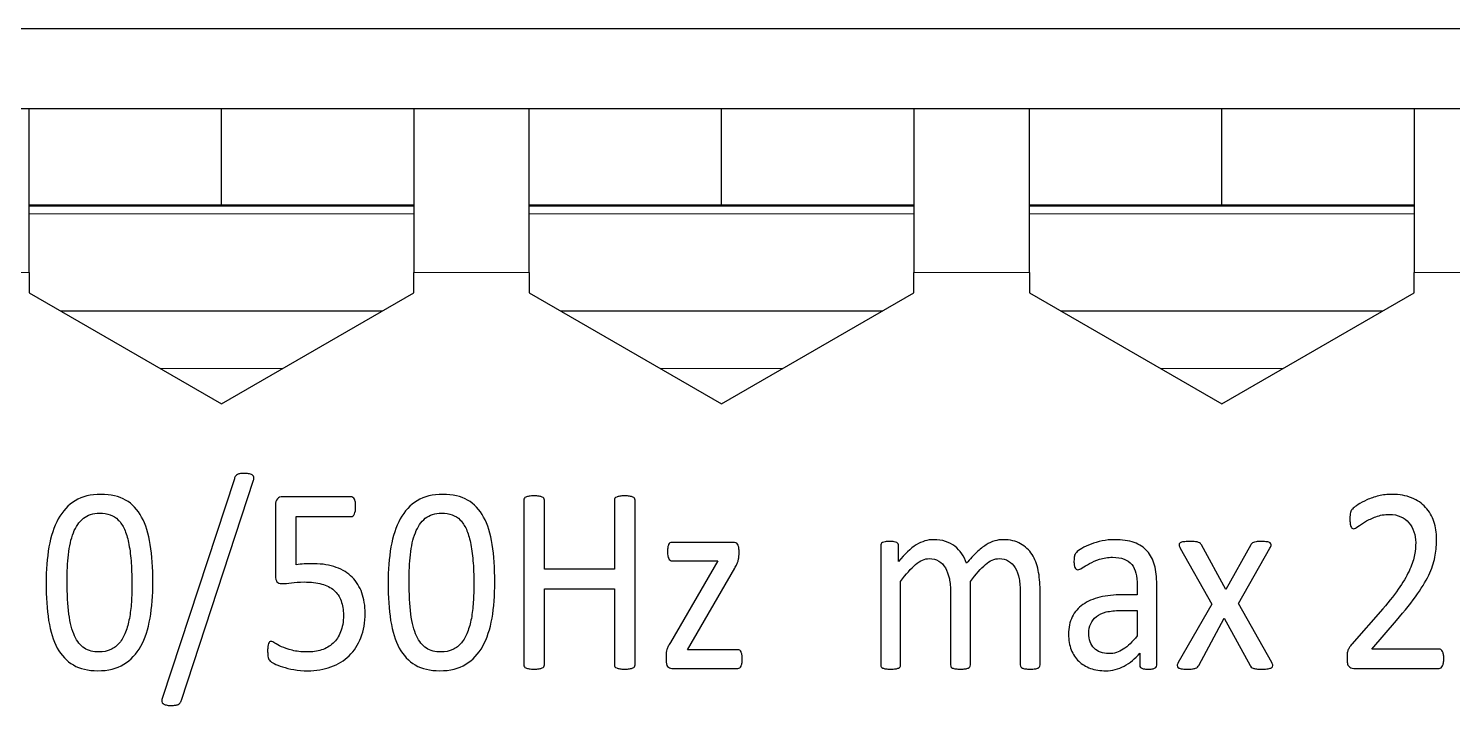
# Model space of a CAD drawing. Extents: x -260425 to 1294666, y -169889 to -2349.
# Drawn here: x 998637 to 998785, y -26312.6 to -26242.2 of the extents above; entities that cross this region are included whole.
import ezdxf
from ezdxf.enums import TextEntityAlignment as Align

# ---------------------------------------------------------------- set-up
doc = ezdxf.new("R2010")
doc.units = 0
doc.header["$LTSCALE"] = 100
doc.layers.add('case', color=7, linetype='Continuous')
doc.layers.add('marking', color=7, linetype='Continuous')
doc.styles.add('1ISOCPEUR', font='isocpeui.ttf', dxfattribs={"height": 250})

# ---------------------------------------------------------------- blocks, each defined once
blk = doc.blocks.new('АТС')
at = {"layer": 'case', "lineweight": 25}
for points in [[(180, 217.99), (180, 217.99), (168, 217.99), (168, 217.99)], [(180, 200.99), (180, 200.99), (180, 217.99), (180, 217.99)], [(200, 217.99), (200, 217.99), (180, 217.99), (180, 217.99)], [(200, 207.99), (200, 207.99), (200, 217.99), (200, 217.99)], [(220, 217.99), (220, 217.99), (200, 217.99), (200, 217.99)], [(220, 217.99), (220, 217.99), (220, 200.99), (220, 200.99)], [(232, 217.99), (232, 217.99), (220, 217.99), (220, 217.99)], [(232, 200.99), (232, 200.99), (232, 217.99), (232, 217.99)], [(252, 217.99), (252, 217.99), (232, 217.99), (232, 217.99)], [(252, 207.99), (252, 207.99), (252, 217.99), (252, 217.99)], [(272, 217.99), (272, 217.99), (252, 217.99), (252, 217.99)], [(272, 217.99), (272, 217.99), (272, 200.99), (272, 200.99)], [(284, 217.99), (284, 217.99), (272, 217.99), (272, 217.99)], [(284, 200.99), (284, 200.99), (284, 217.99), (284, 217.99)], [(304, 217.99), (304, 217.99), (284, 217.99), (284, 217.99)], [(304, 207.99), (304, 207.99), (304, 217.99), (304, 217.99)], [(324, 217.99), (324, 217.99), (304, 217.99), (304, 217.99)], [(324, 217.99), (324, 217.99), (324, 200.99), (324, 200.99)], [(336, 217.99), (336, 217.99), (324, 217.99), (324, 217.99)], [(200, 207.99), (200, 207.99), (180, 207.99), (180, 207.99)], [(220, 207.99), (220, 207.99), (200, 207.99), (200, 207.99)], [(252, 207.99), (252, 207.99), (232, 207.99), (232, 207.99)], [(272, 207.99), (272, 207.99), (252, 207.99), (252, 207.99)], [(304, 207.99), (304, 207.99), (284, 207.99), (284, 207.99)], [(324, 207.99), (324, 207.99), (304, 207.99), (304, 207.99)], [(180, 200.99), (180, 200.99), (180, 198.87), (180, 198.87)], [(220, 198.87), (220, 198.87), (220, 200.99), (220, 200.99)], [(232, 200.99), (232, 200.99), (232, 198.87), (232, 198.87)], [(272, 198.87), (272, 198.87), (272, 200.99), (272, 200.99)], [(284, 200.99), (284, 200.99), (284, 198.87), (284, 198.87)], [(324, 198.87), (324, 198.87), (324, 200.99), (324, 200.99)], [(180, 198.87), (180, 198.87), (200, 187.32), (200, 187.32)], [(200, 187.32), (200, 187.32), (220, 198.87), (220, 198.87)], [(232, 198.87), (232, 198.87), (252, 187.32), (252, 187.32)], [(252, 187.32), (252, 187.32), (272, 198.87), (272, 198.87)], [(284, 198.87), (284, 198.87), (304, 187.32), (304, 187.32)], [(304, 187.32), (304, 187.32), (324, 198.87), (324, 198.87)], [(183.25, 196.99), (183.25, 196.99), (216.75, 196.99), (216.75, 196.99)], [(235.25, 196.99), (235.25, 196.99), (268.75, 196.99), (268.75, 196.99)], [(287.25, 196.99), (287.25, 196.99), (320.75, 196.99), (320.75, 196.99)]]:
    blk.add_open_spline(points, degree=3, dxfattribs=at)
at = {"layer": 'case', "lineweight": 18}
for points in [[(180, 207.89), (180, 207.89), (220, 207.89), (220, 207.89)], [(232, 207.89), (232, 207.89), (272, 207.89), (272, 207.89)], [(284, 207.89), (284, 207.89), (324, 207.89), (324, 207.89)], [(180, 207.09), (180, 207.09), (220, 207.09), (220, 207.09)], [(232, 207.09), (232, 207.09), (272, 207.09), (272, 207.09)], [(284, 207.09), (284, 207.09), (324, 207.09), (324, 207.09)], [(180, 200.99), (180, 200.99), (168, 200.99), (168, 200.99)], [(232, 200.99), (232, 200.99), (220, 200.99), (220, 200.99)], [(284, 200.99), (284, 200.99), (272, 200.99), (272, 200.99)], [(336, 200.99), (336, 200.99), (324, 200.99), (324, 200.99)], [(193.65, 190.99), (193.65, 190.99), (206.36, 190.99), (206.36, 190.99)], [(245.65, 190.99), (245.65, 190.99), (258.36, 190.99), (258.36, 190.99)], [(297.64, 190.99), (297.64, 190.99), (310.36, 190.99), (310.36, 190.99)]]:
    blk.add_open_spline(points, degree=3, dxfattribs=at)
at = {"layer": 'marking'}
for points, knots in [([(195.83, 156.51), (195.8, 156.39), (195.76, 156.3), (195.7, 156.23), (195.7, 156.23), (195.65, 156.16), (195.58, 156.1), (195.5, 156.07), (195.5, 156.07), (195.42, 156.03), (195.32, 156.01), (195.19, 155.99), (195.19, 155.99), (195.08, 155.97), (194.93, 155.96), (194.75, 155.96), (194.75, 155.96), (194.55, 155.96), (194.38, 155.97), (194.24, 156.01), (194.24, 156.01), (194.11, 156.04), (194, 156.09), (193.93, 156.15), (193.93, 156.15), (193.85, 156.2), (193.81, 156.28), (193.79, 156.36), (193.79, 156.36), (193.77, 156.45), (193.79, 156.56), (193.84, 156.67), (193.84, 156.67), (193.84, 156.67), (201.34, 179.54), (201.34, 179.54), (201.34, 179.54), (201.38, 179.66), (201.42, 179.75), (201.47, 179.82), (201.47, 179.82), (201.52, 179.89), (201.59, 179.94), (201.67, 179.98), (201.67, 179.98), (201.75, 180.03), (201.85, 180.05), (201.97, 180.07), (201.97, 180.07), (202.1, 180.08), (202.25, 180.09), (202.42, 180.09), (202.42, 180.09), (202.63, 180.09), (202.8, 180.07), (202.93, 180.04), (202.93, 180.04), (203.06, 180.01), (203.17, 179.97), (203.24, 179.91), (203.24, 179.91), (203.31, 179.85), (203.36, 179.78), (203.37, 179.69), (203.37, 179.69), (203.39, 179.59), (203.38, 179.49), (203.34, 179.37), (203.34, 179.37), (203.34, 179.37), (195.83, 156.51), (195.83, 156.51)], [0, 0, 0, 0, 0.052632, 0.052632, 0.052632, 0.052632, 0.105263, 0.105263, 0.105263, 0.105263, 0.157895, 0.157895, 0.157895, 0.157895, 0.210526, 0.210526, 0.210526, 0.210526, 0.263158, 0.263158, 0.263158, 0.263158, 0.315789, 0.315789, 0.315789, 0.315789, 0.368421, 0.368421, 0.368421, 0.368421, 0.421053, 0.421053, 0.421053, 0.421053, 0.473684, 0.473684, 0.473684, 0.473684, 0.526316, 0.526316, 0.526316, 0.526316, 0.578947, 0.578947, 0.578947, 0.578947, 0.631579, 0.631579, 0.631579, 0.631579, 0.684211, 0.684211, 0.684211, 0.684211, 0.736842, 0.736842, 0.736842, 0.736842, 0.789474, 0.789474, 0.789474, 0.789474, 0.842105, 0.842105, 0.842105, 0.842105, 0.894737, 0.894737, 0.894737, 0.894737, 1, 1, 1, 1]), ([(192.87, 168.78), (192.87, 167.42), (192.77, 166.17), (192.57, 165.04), (192.57, 165.04), (192.38, 163.91), (192.06, 162.94), (191.61, 162.12), (191.61, 162.12), (191.16, 161.31), (190.57, 160.69), (189.84, 160.24), (189.84, 160.24), (189.11, 159.79), (188.21, 159.57), (187.15, 159.57), (187.15, 159.57), (186.14, 159.57), (185.29, 159.77), (184.6, 160.17), (184.6, 160.17), (183.91, 160.57), (183.35, 161.16), (182.93, 161.93), (182.93, 161.93), (182.51, 162.71), (182.21, 163.66), (182.03, 164.8), (182.03, 164.8), (181.86, 165.93), (181.77, 167.23), (181.77, 168.7), (181.77, 168.7), (181.77, 170.06), (181.86, 171.31), (182.06, 172.44), (182.06, 172.44), (182.26, 173.57), (182.58, 174.55), (183.03, 175.36), (183.03, 175.36), (183.48, 176.17), (184.07, 176.8), (184.79, 177.25), (184.79, 177.25), (185.52, 177.69), (186.41, 177.91), (187.47, 177.91), (187.47, 177.91), (188.49, 177.91), (189.34, 177.72), (190.03, 177.32), (190.03, 177.32), (190.72, 176.92), (191.28, 176.33), (191.7, 175.55), (191.7, 175.55), (192.12, 174.78), (192.42, 173.82), (192.6, 172.69), (192.6, 172.69), (192.78, 171.56), (192.87, 170.25), (192.87, 168.78)], [0, 0, 0, 0, 0.058824, 0.058824, 0.058824, 0.058824, 0.117647, 0.117647, 0.117647, 0.117647, 0.176471, 0.176471, 0.176471, 0.176471, 0.235294, 0.235294, 0.235294, 0.235294, 0.294118, 0.294118, 0.294118, 0.294118, 0.352941, 0.352941, 0.352941, 0.352941, 0.411765, 0.411765, 0.411765, 0.411765, 0.470588, 0.470588, 0.470588, 0.470588, 0.529412, 0.529412, 0.529412, 0.529412, 0.588235, 0.588235, 0.588235, 0.588235, 0.647059, 0.647059, 0.647059, 0.647059, 0.705882, 0.705882, 0.705882, 0.705882, 0.764706, 0.764706, 0.764706, 0.764706, 0.823529, 0.823529, 0.823529, 0.823529, 0.882353, 0.882353, 0.882353, 0.882353, 1, 1, 1, 1]), ([(228.42, 168.78), (228.42, 167.42), (228.32, 166.17), (228.13, 165.04), (228.13, 165.04), (227.93, 163.91), (227.61, 162.94), (227.16, 162.12), (227.16, 162.12), (226.71, 161.31), (226.12, 160.69), (225.4, 160.24), (225.4, 160.24), (224.67, 159.79), (223.77, 159.57), (222.7, 159.57), (222.7, 159.57), (221.7, 159.57), (220.85, 159.77), (220.15, 160.17), (220.15, 160.17), (219.46, 160.57), (218.91, 161.16), (218.48, 161.93), (218.48, 161.93), (218.07, 162.71), (217.77, 163.66), (217.59, 164.8), (217.59, 164.8), (217.41, 165.93), (217.32, 167.23), (217.32, 168.7), (217.32, 168.7), (217.32, 170.06), (217.42, 171.31), (217.62, 172.44), (217.62, 172.44), (217.82, 173.57), (218.14, 174.55), (218.59, 175.36), (218.59, 175.36), (219.03, 176.17), (219.62, 176.8), (220.35, 177.25), (220.35, 177.25), (221.08, 177.69), (221.97, 177.91), (223.03, 177.91), (223.03, 177.91), (224.04, 177.91), (224.9, 177.72), (225.59, 177.32), (225.59, 177.32), (226.28, 176.92), (226.83, 176.33), (227.26, 175.55), (227.26, 175.55), (227.68, 174.78), (227.98, 173.82), (228.15, 172.69), (228.15, 172.69), (228.33, 171.56), (228.42, 170.25), (228.42, 168.78)], [0, 0, 0, 0, 0.058824, 0.058824, 0.058824, 0.058824, 0.117647, 0.117647, 0.117647, 0.117647, 0.176471, 0.176471, 0.176471, 0.176471, 0.235294, 0.235294, 0.235294, 0.235294, 0.294118, 0.294118, 0.294118, 0.294118, 0.352941, 0.352941, 0.352941, 0.352941, 0.411765, 0.411765, 0.411765, 0.411765, 0.470588, 0.470588, 0.470588, 0.470588, 0.529412, 0.529412, 0.529412, 0.529412, 0.588235, 0.588235, 0.588235, 0.588235, 0.647059, 0.647059, 0.647059, 0.647059, 0.705882, 0.705882, 0.705882, 0.705882, 0.764706, 0.764706, 0.764706, 0.764706, 0.823529, 0.823529, 0.823529, 0.823529, 0.882353, 0.882353, 0.882353, 0.882353, 1, 1, 1, 1]), ([(243, 160.18), (243, 160.11), (242.98, 160.04), (242.95, 159.99), (242.95, 159.99), (242.91, 159.93), (242.86, 159.89), (242.77, 159.86), (242.77, 159.86), (242.69, 159.82), (242.58, 159.8), (242.44, 159.77), (242.44, 159.77), (242.3, 159.75), (242.14, 159.74), (241.94, 159.74), (241.94, 159.74), (241.72, 159.74), (241.54, 159.75), (241.41, 159.77), (241.41, 159.77), (241.28, 159.8), (241.17, 159.82), (241.09, 159.86), (241.09, 159.86), (241, 159.89), (240.95, 159.93), (240.91, 159.99), (240.91, 159.99), (240.88, 160.04), (240.86, 160.11), (240.86, 160.18), (240.86, 160.18), (240.86, 160.18), (240.86, 168.09), (240.86, 168.09), (240.86, 168.09), (240.86, 168.09), (233.57, 168.09), (233.57, 168.09), (233.57, 168.09), (233.57, 168.09), (233.57, 160.18), (233.57, 160.18), (233.57, 160.18), (233.57, 160.11), (233.56, 160.04), (233.52, 159.99), (233.52, 159.99), (233.49, 159.93), (233.43, 159.89), (233.35, 159.86), (233.35, 159.86), (233.27, 159.82), (233.16, 159.8), (233.02, 159.77), (233.02, 159.77), (232.88, 159.75), (232.71, 159.74), (232.51, 159.74), (232.51, 159.74), (232.31, 159.74), (232.14, 159.75), (232, 159.77), (232, 159.77), (231.86, 159.8), (231.74, 159.82), (231.66, 159.86), (231.66, 159.86), (231.58, 159.89), (231.52, 159.93), (231.49, 159.99), (231.49, 159.99), (231.46, 160.04), (231.44, 160.11), (231.44, 160.18), (231.44, 160.18), (231.44, 160.18), (231.44, 177.3), (231.44, 177.3), (231.44, 177.3), (231.44, 177.38), (231.46, 177.44), (231.49, 177.5), (231.49, 177.5), (231.52, 177.55), (231.58, 177.59), (231.66, 177.63), (231.66, 177.63), (231.74, 177.66), (231.86, 177.69), (232, 177.71), (232, 177.71), (232.14, 177.74), (232.31, 177.75), (232.51, 177.75), (232.51, 177.75), (232.71, 177.75), (232.88, 177.74), (233.02, 177.71), (233.02, 177.71), (233.16, 177.69), (233.27, 177.66), (233.35, 177.63), (233.35, 177.63), (233.43, 177.59), (233.49, 177.55), (233.52, 177.5), (233.52, 177.5), (233.56, 177.44), (233.57, 177.38), (233.57, 177.3), (233.57, 177.3), (233.57, 177.3), (233.57, 170.15), (233.57, 170.15), (233.57, 170.15), (233.57, 170.15), (240.86, 170.15), (240.86, 170.15), (240.86, 170.15), (240.86, 170.15), (240.86, 177.3), (240.86, 177.3), (240.86, 177.3), (240.86, 177.38), (240.88, 177.44), (240.91, 177.5), (240.91, 177.5), (240.95, 177.55), (241, 177.59), (241.09, 177.63), (241.09, 177.63), (241.17, 177.66), (241.28, 177.69), (241.41, 177.71), (241.41, 177.71), (241.54, 177.74), (241.72, 177.75), (241.94, 177.75), (241.94, 177.75), (242.14, 177.75), (242.3, 177.74), (242.44, 177.71), (242.44, 177.71), (242.58, 177.69), (242.69, 177.66), (242.77, 177.63), (242.77, 177.63), (242.86, 177.59), (242.91, 177.55), (242.95, 177.5), (242.95, 177.5), (242.98, 177.44), (243, 177.38), (243, 177.3), (243, 177.3), (243, 177.3), (243, 160.18), (243, 160.18)], [0, 0, 0, 0, 0.02439, 0.02439, 0.02439, 0.02439, 0.04878, 0.04878, 0.04878, 0.04878, 0.073171, 0.073171, 0.073171, 0.073171, 0.097561, 0.097561, 0.097561, 0.097561, 0.121951, 0.121951, 0.121951, 0.121951, 0.146341, 0.146341, 0.146341, 0.146341, 0.170732, 0.170732, 0.170732, 0.170732, 0.195122, 0.195122, 0.195122, 0.195122, 0.219512, 0.219512, 0.219512, 0.219512, 0.243902, 0.243902, 0.243902, 0.243902, 0.268293, 0.268293, 0.268293, 0.268293, 0.292683, 0.292683, 0.292683, 0.292683, 0.317073, 0.317073, 0.317073, 0.317073, 0.341463, 0.341463, 0.341463, 0.341463, 0.365854, 0.365854, 0.365854, 0.365854, 0.390244, 0.390244, 0.390244, 0.390244, 0.414634, 0.414634, 0.414634, 0.414634, 0.439024, 0.439024, 0.439024, 0.439024, 0.463415, 0.463415, 0.463415, 0.463415, 0.487805, 0.487805, 0.487805, 0.487805, 0.512195, 0.512195, 0.512195, 0.512195, 0.536585, 0.536585, 0.536585, 0.536585, 0.560976, 0.560976, 0.560976, 0.560976, 0.585366, 0.585366, 0.585366, 0.585366, 0.609756, 0.609756, 0.609756, 0.609756, 0.634146, 0.634146, 0.634146, 0.634146, 0.658537, 0.658537, 0.658537, 0.658537, 0.682927, 0.682927, 0.682927, 0.682927, 0.707317, 0.707317, 0.707317, 0.707317, 0.731707, 0.731707, 0.731707, 0.731707, 0.756098, 0.756098, 0.756098, 0.756098, 0.780488, 0.780488, 0.780488, 0.780488, 0.804878, 0.804878, 0.804878, 0.804878, 0.829268, 0.829268, 0.829268, 0.829268, 0.853659, 0.853659, 0.853659, 0.853659, 0.878049, 0.878049, 0.878049, 0.878049, 0.902439, 0.902439, 0.902439, 0.902439, 0.926829, 0.926829, 0.926829, 0.926829, 0.95122, 0.95122, 0.95122, 0.95122, 1, 1, 1, 1]), ([(327.09, 160.84), (327.09, 160.68), (327.08, 160.53), (327.06, 160.4), (327.06, 160.4), (327.04, 160.27), (327.01, 160.16), (326.97, 160.08), (326.97, 160.08), (326.93, 159.99), (326.88, 159.93), (326.82, 159.89), (326.82, 159.89), (326.76, 159.84), (326.69, 159.82), (326.62, 159.82), (326.62, 159.82), (326.62, 159.82), (317.73, 159.82), (317.73, 159.82), (317.73, 159.82), (317.62, 159.82), (317.52, 159.84), (317.43, 159.87), (317.43, 159.87), (317.34, 159.9), (317.27, 159.96), (317.21, 160.03), (317.21, 160.03), (317.15, 160.1), (317.1, 160.21), (317.07, 160.35), (317.07, 160.35), (317.04, 160.48), (317.03, 160.65), (317.03, 160.85), (317.03, 160.85), (317.03, 161.04), (317.04, 161.2), (317.05, 161.33), (317.05, 161.33), (317.06, 161.47), (317.09, 161.59), (317.13, 161.7), (317.13, 161.7), (317.17, 161.8), (317.23, 161.91), (317.29, 162.02), (317.29, 162.02), (317.35, 162.12), (317.44, 162.23), (317.54, 162.35), (317.54, 162.35), (317.54, 162.35), (320.75, 166.02), (320.75, 166.02), (320.75, 166.02), (321.49, 166.87), (322.09, 167.62), (322.53, 168.3), (322.53, 168.3), (322.98, 168.96), (323.33, 169.58), (323.57, 170.13), (323.57, 170.13), (323.81, 170.68), (323.97, 171.18), (324.05, 171.63), (324.05, 171.63), (324.13, 172.08), (324.17, 172.51), (324.17, 172.9), (324.17, 172.9), (324.17, 173.3), (324.11, 173.67), (323.99, 174.02), (323.99, 174.02), (323.86, 174.38), (323.7, 174.69), (323.47, 174.96), (323.47, 174.96), (323.24, 175.22), (322.96, 175.44), (322.62, 175.59), (322.62, 175.59), (322.28, 175.75), (321.88, 175.83), (321.44, 175.83), (321.44, 175.83), (320.92, 175.83), (320.45, 175.75), (320.04, 175.59), (320.04, 175.59), (319.63, 175.44), (319.26, 175.26), (318.95, 175.08), (318.95, 175.08), (318.64, 174.9), (318.38, 174.72), (318.17, 174.57), (318.17, 174.57), (317.96, 174.41), (317.81, 174.33), (317.71, 174.33), (317.71, 174.33), (317.65, 174.33), (317.59, 174.35), (317.54, 174.39), (317.54, 174.39), (317.5, 174.42), (317.46, 174.48), (317.43, 174.57), (317.43, 174.57), (317.4, 174.65), (317.37, 174.76), (317.36, 174.9), (317.36, 174.9), (317.34, 175.04), (317.33, 175.2), (317.33, 175.39), (317.33, 175.39), (317.33, 175.53), (317.34, 175.65), (317.34, 175.75), (317.34, 175.75), (317.35, 175.85), (317.37, 175.94), (317.39, 176.01), (317.39, 176.01), (317.41, 176.09), (317.43, 176.16), (317.47, 176.22), (317.47, 176.22), (317.5, 176.28), (317.57, 176.36), (317.67, 176.46), (317.67, 176.46), (317.77, 176.56), (317.94, 176.69), (318.18, 176.85), (318.18, 176.85), (318.43, 177.02), (318.73, 177.18), (319.1, 177.34), (319.1, 177.34), (319.47, 177.51), (319.87, 177.64), (320.32, 177.75), (320.32, 177.75), (320.76, 177.86), (321.22, 177.91), (321.71, 177.91), (321.71, 177.91), (322.49, 177.91), (323.17, 177.79), (323.75, 177.55), (323.75, 177.55), (324.33, 177.31), (324.82, 176.97), (325.2, 176.55), (325.2, 176.55), (325.59, 176.13), (325.88, 175.64), (326.07, 175.08), (326.07, 175.08), (326.26, 174.52), (326.35, 173.92), (326.35, 173.29), (326.35, 173.29), (326.35, 172.72), (326.3, 172.15), (326.21, 171.58), (326.21, 171.58), (326.12, 171.02), (325.93, 170.41), (325.64, 169.75), (325.64, 169.75), (325.34, 169.09), (324.92, 168.36), (324.36, 167.56), (324.36, 167.56), (323.81, 166.75), (323.08, 165.83), (322.16, 164.78), (322.16, 164.78), (322.16, 164.78), (319.62, 161.83), (319.62, 161.83), (319.62, 161.83), (319.62, 161.83), (326.6, 161.83), (326.6, 161.83), (326.6, 161.83), (326.67, 161.83), (326.73, 161.81), (326.79, 161.77), (326.79, 161.77), (326.86, 161.72), (326.91, 161.66), (326.95, 161.58), (326.95, 161.58), (327, 161.5), (327.04, 161.4), (327.06, 161.27), (327.06, 161.27), (327.08, 161.15), (327.09, 161.01), (327.09, 160.84)], [0, 0, 0, 0, 0.018868, 0.018868, 0.018868, 0.018868, 0.037736, 0.037736, 0.037736, 0.037736, 0.056604, 0.056604, 0.056604, 0.056604, 0.075472, 0.075472, 0.075472, 0.075472, 0.09434, 0.09434, 0.09434, 0.09434, 0.113208, 0.113208, 0.113208, 0.113208, 0.132075, 0.132075, 0.132075, 0.132075, 0.150943, 0.150943, 0.150943, 0.150943, 0.169811, 0.169811, 0.169811, 0.169811, 0.188679, 0.188679, 0.188679, 0.188679, 0.207547, 0.207547, 0.207547, 0.207547, 0.226415, 0.226415, 0.226415, 0.226415, 0.245283, 0.245283, 0.245283, 0.245283, 0.264151, 0.264151, 0.264151, 0.264151, 0.283019, 0.283019, 0.283019, 0.283019, 0.301887, 0.301887, 0.301887, 0.301887, 0.320755, 0.320755, 0.320755, 0.320755, 0.339623, 0.339623, 0.339623, 0.339623, 0.358491, 0.358491, 0.358491, 0.358491, 0.377358, 0.377358, 0.377358, 0.377359, 0.396226, 0.396226, 0.396226, 0.396226, 0.415094, 0.415094, 0.415094, 0.415094, 0.433962, 0.433962, 0.433962, 0.433962, 0.45283, 0.45283, 0.45283, 0.45283, 0.471698, 0.471698, 0.471698, 0.471698, 0.490566, 0.490566, 0.490566, 0.490566, 0.509434, 0.509434, 0.509434, 0.509434, 0.528302, 0.528302, 0.528302, 0.528302, 0.54717, 0.54717, 0.54717, 0.54717, 0.566038, 0.566038, 0.566038, 0.566038, 0.584906, 0.584906, 0.584906, 0.584906, 0.603774, 0.603774, 0.603774, 0.603774, 0.622642, 0.622642, 0.622642, 0.622642, 0.641509, 0.641509, 0.641509, 0.641509, 0.660377, 0.660377, 0.660377, 0.660377, 0.679245, 0.679245, 0.679245, 0.679245, 0.698113, 0.698113, 0.698113, 0.698113, 0.716981, 0.716981, 0.716981, 0.716981, 0.735849, 0.735849, 0.735849, 0.735849, 0.754717, 0.754717, 0.754717, 0.754717, 0.773585, 0.773585, 0.773585, 0.773585, 0.792453, 0.792453, 0.792453, 0.792453, 0.811321, 0.811321, 0.811321, 0.811321, 0.830189, 0.830189, 0.830189, 0.830189, 0.849057, 0.849057, 0.849057, 0.849057, 0.867925, 0.867925, 0.867925, 0.867925, 0.886792, 0.886792, 0.886792, 0.886792, 0.90566, 0.90566, 0.90566, 0.90566, 0.924528, 0.924528, 0.924528, 0.924528, 0.943396, 0.943396, 0.943396, 0.943396, 0.962264, 0.962264, 0.962264, 0.962264, 1, 1, 1, 1]), ([(214.94, 165.56), (214.94, 164.61), (214.79, 163.76), (214.5, 163.01), (214.5, 163.01), (214.21, 162.27), (213.8, 161.64), (213.27, 161.13), (213.27, 161.13), (212.75, 160.62), (212.11, 160.24), (211.38, 159.97), (211.38, 159.97), (210.65, 159.7), (209.84, 159.57), (208.95, 159.57), (208.95, 159.57), (208.45, 159.57), (207.98, 159.61), (207.53, 159.69), (207.53, 159.69), (207.09, 159.76), (206.69, 159.86), (206.34, 159.98), (206.34, 159.98), (205.99, 160.09), (205.71, 160.2), (205.48, 160.31), (205.48, 160.31), (205.26, 160.42), (205.12, 160.51), (205.06, 160.57), (205.06, 160.57), (204.99, 160.64), (204.95, 160.69), (204.93, 160.75), (204.93, 160.75), (204.9, 160.81), (204.88, 160.87), (204.86, 160.95), (204.86, 160.95), (204.84, 161.03), (204.82, 161.13), (204.82, 161.25), (204.82, 161.25), (204.81, 161.36), (204.8, 161.51), (204.8, 161.67), (204.8, 161.67), (204.8, 161.83), (204.81, 161.96), (204.82, 162.09), (204.82, 162.09), (204.83, 162.21), (204.86, 162.31), (204.89, 162.39), (204.89, 162.39), (204.92, 162.47), (204.97, 162.53), (205.01, 162.56), (205.01, 162.56), (205.05, 162.6), (205.1, 162.62), (205.16, 162.62), (205.16, 162.62), (205.25, 162.62), (205.38, 162.56), (205.55, 162.44), (205.55, 162.44), (205.72, 162.33), (205.95, 162.21), (206.25, 162.07), (206.25, 162.07), (206.54, 161.94), (206.9, 161.81), (207.34, 161.7), (207.34, 161.7), (207.78, 161.58), (208.29, 161.52), (208.88, 161.52), (208.88, 161.52), (209.44, 161.52), (209.95, 161.59), (210.41, 161.74), (210.41, 161.74), (210.87, 161.88), (211.27, 162.12), (211.61, 162.43), (211.61, 162.43), (211.94, 162.74), (212.2, 163.13), (212.39, 163.61), (212.39, 163.61), (212.58, 164.08), (212.68, 164.66), (212.68, 165.34), (212.68, 165.34), (212.68, 165.91), (212.6, 166.41), (212.44, 166.85), (212.44, 166.85), (212.28, 167.28), (212.03, 167.65), (211.69, 167.94), (211.69, 167.94), (211.36, 168.23), (210.93, 168.44), (210.42, 168.59), (210.42, 168.59), (209.91, 168.73), (209.3, 168.8), (208.58, 168.8), (208.58, 168.8), (208.08, 168.8), (207.64, 168.77), (207.28, 168.71), (207.28, 168.71), (206.92, 168.66), (206.58, 168.63), (206.26, 168.63), (206.26, 168.63), (206.03, 168.63), (205.87, 168.7), (205.77, 168.81), (205.77, 168.81), (205.67, 168.93), (205.62, 169.16), (205.62, 169.5), (205.62, 169.5), (205.62, 169.5), (205.62, 176.77), (205.62, 176.77), (205.62, 176.77), (205.62, 177.07), (205.68, 177.29), (205.81, 177.44), (205.81, 177.44), (205.94, 177.59), (206.12, 177.66), (206.36, 177.66), (206.36, 177.66), (206.36, 177.66), (213.48, 177.66), (213.48, 177.66), (213.48, 177.66), (213.54, 177.66), (213.61, 177.64), (213.67, 177.6), (213.67, 177.6), (213.73, 177.56), (213.78, 177.5), (213.82, 177.41), (213.82, 177.41), (213.86, 177.33), (213.9, 177.23), (213.92, 177.1), (213.92, 177.1), (213.94, 176.97), (213.95, 176.82), (213.95, 176.64), (213.95, 176.64), (213.95, 176.32), (213.91, 176.06), (213.83, 175.87), (213.83, 175.87), (213.75, 175.69), (213.64, 175.6), (213.5, 175.6), (213.5, 175.6), (213.5, 175.6), (207.75, 175.6), (207.75, 175.6), (207.75, 175.6), (207.75, 175.6), (207.75, 170.59), (207.75, 170.59), (207.75, 170.59), (208.03, 170.64), (208.31, 170.67), (208.61, 170.68), (208.61, 170.68), (208.9, 170.69), (209.23, 170.69), (209.62, 170.69), (209.62, 170.69), (210.5, 170.69), (211.27, 170.57), (211.94, 170.32), (211.94, 170.32), (212.6, 170.08), (213.15, 169.74), (213.59, 169.29), (213.59, 169.29), (214.04, 168.85), (214.37, 168.31), (214.6, 167.67), (214.6, 167.67), (214.82, 167.04), (214.94, 166.33), (214.94, 165.56)], [0, 0, 0, 0, 0.019608, 0.019608, 0.019608, 0.019608, 0.039216, 0.039216, 0.039216, 0.039216, 0.058824, 0.058824, 0.058824, 0.058824, 0.078431, 0.078431, 0.078431, 0.078431, 0.098039, 0.098039, 0.098039, 0.098039, 0.117647, 0.117647, 0.117647, 0.117647, 0.137255, 0.137255, 0.137255, 0.137255, 0.156863, 0.156863, 0.156863, 0.156863, 0.176471, 0.176471, 0.176471, 0.176471, 0.196078, 0.196078, 0.196078, 0.196078, 0.215686, 0.215686, 0.215686, 0.215686, 0.235294, 0.235294, 0.235294, 0.235294, 0.254902, 0.254902, 0.254902, 0.254902, 0.27451, 0.27451, 0.27451, 0.27451, 0.294118, 0.294118, 0.294118, 0.294118, 0.313725, 0.313725, 0.313725, 0.313726, 0.333333, 0.333333, 0.333333, 0.333333, 0.352941, 0.352941, 0.352941, 0.352941, 0.372549, 0.372549, 0.372549, 0.372549, 0.392157, 0.392157, 0.392157, 0.392157, 0.411765, 0.411765, 0.411765, 0.411765, 0.431373, 0.431373, 0.431373, 0.431373, 0.45098, 0.45098, 0.45098, 0.45098, 0.470588, 0.470588, 0.470588, 0.470588, 0.490196, 0.490196, 0.490196, 0.490196, 0.509804, 0.509804, 0.509804, 0.509804, 0.529412, 0.529412, 0.529412, 0.529412, 0.54902, 0.54902, 0.54902, 0.54902, 0.568627, 0.568627, 0.568627, 0.568627, 0.588235, 0.588235, 0.588235, 0.588235, 0.607843, 0.607843, 0.607843, 0.607843, 0.627451, 0.627451, 0.627451, 0.627451, 0.647059, 0.647059, 0.647059, 0.647059, 0.666667, 0.666667, 0.666667, 0.666667, 0.686275, 0.686275, 0.686275, 0.686275, 0.705882, 0.705882, 0.705882, 0.705882, 0.72549, 0.72549, 0.72549, 0.72549, 0.745098, 0.745098, 0.745098, 0.745098, 0.764706, 0.764706, 0.764706, 0.764706, 0.784314, 0.784314, 0.784314, 0.784314, 0.803922, 0.803922, 0.803922, 0.803922, 0.823529, 0.823529, 0.823529, 0.823529, 0.843137, 0.843137, 0.843137, 0.843137, 0.862745, 0.862745, 0.862745, 0.862745, 0.882353, 0.882353, 0.882353, 0.882353, 0.901961, 0.901961, 0.901961, 0.901961, 0.921569, 0.921569, 0.921569, 0.921569, 0.941176, 0.941176, 0.941176, 0.941176, 0.960784, 0.960784, 0.960784, 0.960784, 1, 1, 1, 1]), ([(190.68, 168.62), (190.68, 169.51), (190.65, 170.31), (190.6, 171.01), (190.6, 171.01), (190.54, 171.72), (190.45, 172.35), (190.34, 172.89), (190.34, 172.89), (190.23, 173.43), (190.08, 173.89), (189.91, 174.28), (189.91, 174.28), (189.73, 174.67), (189.52, 174.99), (189.27, 175.24), (189.27, 175.24), (189.02, 175.5), (188.74, 175.68), (188.42, 175.79), (188.42, 175.79), (188.1, 175.91), (187.74, 175.97), (187.35, 175.97), (187.35, 175.97), (186.64, 175.97), (186.08, 175.78), (185.64, 175.42), (185.64, 175.42), (185.2, 175.05), (184.85, 174.55), (184.6, 173.9), (184.6, 173.9), (184.35, 173.26), (184.18, 172.51), (184.09, 171.64), (184.09, 171.64), (184, 170.78), (183.95, 169.86), (183.95, 168.86), (183.95, 168.86), (183.95, 167.54), (184.01, 166.4), (184.14, 165.47), (184.14, 165.47), (184.26, 164.54), (184.46, 163.78), (184.73, 163.2), (184.73, 163.2), (184.99, 162.61), (185.34, 162.18), (185.75, 161.92), (185.75, 161.92), (186.17, 161.65), (186.68, 161.52), (187.27, 161.52), (187.27, 161.52), (187.73, 161.52), (188.14, 161.6), (188.49, 161.77), (188.49, 161.77), (188.84, 161.93), (189.15, 162.17), (189.4, 162.47), (189.4, 162.47), (189.65, 162.78), (189.86, 163.15), (190.03, 163.58), (190.03, 163.58), (190.19, 164.02), (190.32, 164.49), (190.42, 165.01), (190.42, 165.01), (190.52, 165.53), (190.59, 166.1), (190.63, 166.71), (190.63, 166.71), (190.67, 167.32), (190.68, 167.96), (190.68, 168.62)], [0, 0, 0, 0, 0.047619, 0.047619, 0.047619, 0.047619, 0.095238, 0.095238, 0.095238, 0.095238, 0.142857, 0.142857, 0.142857, 0.142857, 0.190476, 0.190476, 0.190476, 0.190476, 0.238095, 0.238095, 0.238095, 0.238095, 0.285714, 0.285714, 0.285714, 0.285714, 0.333333, 0.333333, 0.333333, 0.333333, 0.380952, 0.380952, 0.380952, 0.380952, 0.428571, 0.428571, 0.428571, 0.428571, 0.47619, 0.47619, 0.47619, 0.47619, 0.52381, 0.52381, 0.52381, 0.52381, 0.571429, 0.571429, 0.571429, 0.571429, 0.619048, 0.619048, 0.619048, 0.619048, 0.666667, 0.666667, 0.666667, 0.666667, 0.714286, 0.714286, 0.714286, 0.714286, 0.761905, 0.761905, 0.761905, 0.761905, 0.809524, 0.809524, 0.809524, 0.809524, 0.857143, 0.857143, 0.857143, 0.857143, 0.904762, 0.904762, 0.904762, 0.904762, 1, 1, 1, 1]), ([(226.24, 168.62), (226.24, 169.51), (226.21, 170.31), (226.15, 171.01), (226.15, 171.01), (226.09, 171.72), (226.01, 172.35), (225.89, 172.89), (225.89, 172.89), (225.78, 173.43), (225.64, 173.89), (225.46, 174.28), (225.46, 174.28), (225.28, 174.67), (225.07, 174.99), (224.82, 175.24), (224.82, 175.24), (224.58, 175.5), (224.29, 175.68), (223.98, 175.79), (223.98, 175.79), (223.65, 175.91), (223.3, 175.97), (222.9, 175.97), (222.9, 175.97), (222.2, 175.97), (221.63, 175.78), (221.19, 175.42), (221.19, 175.42), (220.75, 175.05), (220.41, 174.55), (220.16, 173.9), (220.16, 173.9), (219.9, 173.26), (219.73, 172.51), (219.64, 171.64), (219.64, 171.64), (219.55, 170.78), (219.51, 169.86), (219.51, 168.86), (219.51, 168.86), (219.51, 167.54), (219.57, 166.4), (219.69, 165.47), (219.69, 165.47), (219.81, 164.54), (220.01, 163.78), (220.28, 163.2), (220.28, 163.2), (220.55, 162.61), (220.89, 162.18), (221.31, 161.92), (221.31, 161.92), (221.73, 161.65), (222.23, 161.52), (222.83, 161.52), (222.83, 161.52), (223.29, 161.52), (223.7, 161.6), (224.05, 161.77), (224.05, 161.77), (224.4, 161.93), (224.7, 162.17), (224.95, 162.47), (224.95, 162.47), (225.2, 162.78), (225.42, 163.15), (225.58, 163.58), (225.58, 163.58), (225.75, 164.02), (225.88, 164.49), (225.98, 165.01), (225.98, 165.01), (226.08, 165.53), (226.14, 166.1), (226.18, 166.71), (226.18, 166.71), (226.22, 167.32), (226.24, 167.96), (226.24, 168.62)], [0, 0, 0, 0, 0.047619, 0.047619, 0.047619, 0.047619, 0.095238, 0.095238, 0.095238, 0.095238, 0.142857, 0.142857, 0.142857, 0.142857, 0.190476, 0.190476, 0.190476, 0.190476, 0.238095, 0.238095, 0.238095, 0.238095, 0.285714, 0.285714, 0.285714, 0.285714, 0.333333, 0.333333, 0.333333, 0.333333, 0.380952, 0.380952, 0.380952, 0.380952, 0.428571, 0.428571, 0.428571, 0.428571, 0.47619, 0.47619, 0.47619, 0.47619, 0.52381, 0.52381, 0.52381, 0.52381, 0.571429, 0.571429, 0.571429, 0.571429, 0.619048, 0.619048, 0.619048, 0.619048, 0.666667, 0.666667, 0.666667, 0.666667, 0.714286, 0.714286, 0.714286, 0.714286, 0.761905, 0.761905, 0.761905, 0.761905, 0.809524, 0.809524, 0.809524, 0.809524, 0.857143, 0.857143, 0.857143, 0.857143, 0.904762, 0.904762, 0.904762, 0.904762, 1, 1, 1, 1]), ([(254.15, 160.79), (254.15, 160.61), (254.13, 160.47), (254.11, 160.34), (254.11, 160.34), (254.08, 160.22), (254.05, 160.12), (254.02, 160.04), (254.02, 160.04), (253.99, 159.96), (253.94, 159.9), (253.88, 159.87), (253.88, 159.87), (253.83, 159.84), (253.77, 159.82), (253.7, 159.82), (253.7, 159.82), (253.7, 159.82), (246.82, 159.82), (246.82, 159.82), (246.82, 159.82), (246.64, 159.82), (246.5, 159.89), (246.39, 160.02), (246.39, 160.02), (246.28, 160.14), (246.22, 160.36), (246.22, 160.67), (246.22, 160.67), (246.22, 160.67), (246.22, 161.14), (246.22, 161.14), (246.22, 161.14), (246.22, 161.26), (246.23, 161.38), (246.25, 161.48), (246.25, 161.48), (246.26, 161.58), (246.29, 161.68), (246.32, 161.79), (246.32, 161.79), (246.35, 161.88), (246.4, 161.99), (246.46, 162.11), (246.46, 162.11), (246.51, 162.22), (246.59, 162.36), (246.67, 162.5), (246.67, 162.5), (246.67, 162.5), (251.6, 171), (251.6, 171), (251.6, 171), (251.6, 171), (246.82, 171), (246.82, 171), (246.82, 171), (246.69, 171), (246.58, 171.08), (246.5, 171.23), (246.5, 171.23), (246.42, 171.38), (246.38, 171.63), (246.38, 171.97), (246.38, 171.97), (246.38, 172.13), (246.39, 172.28), (246.41, 172.4), (246.41, 172.4), (246.42, 172.52), (246.45, 172.63), (246.49, 172.71), (246.49, 172.71), (246.53, 172.78), (246.57, 172.84), (246.62, 172.87), (246.62, 172.87), (246.68, 172.91), (246.74, 172.92), (246.82, 172.92), (246.82, 172.92), (246.82, 172.92), (253.23, 172.92), (253.23, 172.92), (253.23, 172.92), (253.32, 172.92), (253.4, 172.91), (253.47, 172.88), (253.47, 172.88), (253.54, 172.85), (253.6, 172.81), (253.65, 172.74), (253.65, 172.74), (253.7, 172.67), (253.74, 172.59), (253.77, 172.49), (253.77, 172.49), (253.8, 172.39), (253.81, 172.26), (253.81, 172.11), (253.81, 172.11), (253.81, 172.11), (253.81, 171.66), (253.81, 171.66), (253.81, 171.66), (253.81, 171.54), (253.8, 171.41), (253.79, 171.31), (253.79, 171.31), (253.77, 171.19), (253.74, 171.09), (253.71, 170.98), (253.71, 170.98), (253.68, 170.87), (253.63, 170.76), (253.58, 170.64), (253.58, 170.64), (253.52, 170.53), (253.45, 170.39), (253.36, 170.24), (253.36, 170.24), (253.36, 170.24), (248.46, 161.74), (248.46, 161.74), (248.46, 161.74), (248.46, 161.74), (253.7, 161.74), (253.7, 161.74), (253.7, 161.74), (253.77, 161.74), (253.82, 161.73), (253.88, 161.7), (253.88, 161.7), (253.94, 161.66), (253.98, 161.61), (254.02, 161.54), (254.02, 161.54), (254.05, 161.46), (254.08, 161.36), (254.11, 161.24), (254.11, 161.24), (254.13, 161.11), (254.15, 160.97), (254.15, 160.79)], [0, 0, 0, 0, 0.027027, 0.027027, 0.027027, 0.027027, 0.054054, 0.054054, 0.054054, 0.054054, 0.081081, 0.081081, 0.081081, 0.081081, 0.108108, 0.108108, 0.108108, 0.108108, 0.135135, 0.135135, 0.135135, 0.135135, 0.162162, 0.162162, 0.162162, 0.162162, 0.189189, 0.189189, 0.189189, 0.189189, 0.216216, 0.216216, 0.216216, 0.216216, 0.243243, 0.243243, 0.243243, 0.243243, 0.27027, 0.27027, 0.27027, 0.27027, 0.297297, 0.297297, 0.297297, 0.297297, 0.324324, 0.324324, 0.324324, 0.324324, 0.351351, 0.351351, 0.351351, 0.351351, 0.378378, 0.378378, 0.378378, 0.378378, 0.405405, 0.405405, 0.405405, 0.405405, 0.432432, 0.432432, 0.432432, 0.432432, 0.459459, 0.459459, 0.459459, 0.459459, 0.486486, 0.486486, 0.486486, 0.486486, 0.513514, 0.513514, 0.513514, 0.513514, 0.540541, 0.540541, 0.540541, 0.540541, 0.567568, 0.567568, 0.567568, 0.567568, 0.594595, 0.594595, 0.594595, 0.594595, 0.621622, 0.621622, 0.621622, 0.621622, 0.648649, 0.648649, 0.648649, 0.648649, 0.675676, 0.675676, 0.675676, 0.675676, 0.702703, 0.702703, 0.702703, 0.702703, 0.72973, 0.72973, 0.72973, 0.72973, 0.756757, 0.756757, 0.756757, 0.756757, 0.783784, 0.783784, 0.783784, 0.783784, 0.810811, 0.810811, 0.810811, 0.810811, 0.837838, 0.837838, 0.837838, 0.837838, 0.864865, 0.864865, 0.864865, 0.864865, 0.891892, 0.891892, 0.891892, 0.891892, 0.918919, 0.918919, 0.918919, 0.918919, 0.945946, 0.945946, 0.945946, 0.945946, 1, 1, 1, 1]), ([(285.11, 160.17), (285.11, 160.09), (285.09, 160.03), (285.06, 159.98), (285.06, 159.98), (285.02, 159.93), (284.97, 159.89), (284.9, 159.85), (284.9, 159.85), (284.82, 159.82), (284.72, 159.79), (284.59, 159.77), (284.59, 159.77), (284.46, 159.75), (284.29, 159.74), (284.09, 159.74), (284.09, 159.74), (283.89, 159.74), (283.72, 159.75), (283.58, 159.77), (283.58, 159.77), (283.45, 159.79), (283.35, 159.82), (283.27, 159.85), (283.27, 159.85), (283.19, 159.89), (283.14, 159.93), (283.1, 159.98), (283.1, 159.98), (283.07, 160.03), (283.05, 160.09), (283.05, 160.17), (283.05, 160.17), (283.05, 160.17), (283.05, 167.71), (283.05, 167.71), (283.05, 167.71), (283.05, 168.23), (283.01, 168.71), (282.93, 169.14), (282.93, 169.14), (282.84, 169.58), (282.71, 169.95), (282.53, 170.26), (282.53, 170.26), (282.35, 170.57), (282.12, 170.81), (281.84, 170.98), (281.84, 170.98), (281.56, 171.14), (281.23, 171.23), (280.85, 171.23), (280.85, 171.23), (280.38, 171.23), (279.91, 171.02), (279.44, 170.62), (279.44, 170.62), (278.96, 170.21), (278.44, 169.62), (277.87, 168.84), (277.87, 168.84), (277.87, 168.84), (277.87, 160.17), (277.87, 160.17), (277.87, 160.17), (277.87, 160.09), (277.85, 160.03), (277.82, 159.98), (277.82, 159.98), (277.78, 159.93), (277.73, 159.89), (277.65, 159.85), (277.65, 159.85), (277.57, 159.82), (277.47, 159.79), (277.33, 159.77), (277.33, 159.77), (277.2, 159.75), (277.04, 159.74), (276.84, 159.74), (276.84, 159.74), (276.64, 159.74), (276.48, 159.75), (276.34, 159.77), (276.34, 159.77), (276.21, 159.79), (276.1, 159.82), (276.02, 159.85), (276.02, 159.85), (275.94, 159.89), (275.88, 159.93), (275.85, 159.98), (275.85, 159.98), (275.83, 160.03), (275.81, 160.09), (275.81, 160.17), (275.81, 160.17), (275.81, 160.17), (275.81, 167.71), (275.81, 167.71), (275.81, 167.71), (275.81, 168.23), (275.77, 168.71), (275.68, 169.14), (275.68, 169.14), (275.58, 169.58), (275.45, 169.95), (275.27, 170.26), (275.27, 170.26), (275.08, 170.57), (274.86, 170.81), (274.58, 170.98), (274.58, 170.98), (274.3, 171.14), (273.97, 171.23), (273.59, 171.23), (273.59, 171.23), (273.12, 171.23), (272.65, 171.02), (272.17, 170.62), (272.17, 170.62), (271.69, 170.21), (271.17, 169.62), (270.61, 168.84), (270.61, 168.84), (270.61, 168.84), (270.61, 160.17), (270.61, 160.17), (270.61, 160.17), (270.61, 160.09), (270.59, 160.03), (270.55, 159.98), (270.55, 159.98), (270.52, 159.93), (270.47, 159.89), (270.39, 159.85), (270.39, 159.85), (270.32, 159.82), (270.22, 159.79), (270.08, 159.77), (270.08, 159.77), (269.95, 159.75), (269.78, 159.74), (269.57, 159.74), (269.57, 159.74), (269.37, 159.74), (269.2, 159.75), (269.07, 159.77), (269.07, 159.77), (268.94, 159.79), (268.83, 159.82), (268.76, 159.85), (268.76, 159.85), (268.67, 159.89), (268.62, 159.93), (268.59, 159.98), (268.59, 159.98), (268.56, 160.03), (268.55, 160.09), (268.55, 160.17), (268.55, 160.17), (268.55, 160.17), (268.55, 172.58), (268.55, 172.58), (268.55, 172.58), (268.55, 172.65), (268.56, 172.71), (268.59, 172.76), (268.59, 172.76), (268.61, 172.81), (268.66, 172.86), (268.73, 172.9), (268.73, 172.9), (268.81, 172.94), (268.9, 172.97), (269.02, 172.99), (269.02, 172.99), (269.14, 173), (269.29, 173), (269.48, 173), (269.48, 173), (269.67, 173), (269.82, 173), (269.94, 172.99), (269.94, 172.99), (270.06, 172.97), (270.15, 172.94), (270.22, 172.9), (270.22, 172.9), (270.28, 172.86), (270.34, 172.81), (270.36, 172.76), (270.36, 172.76), (270.39, 172.71), (270.41, 172.65), (270.41, 172.58), (270.41, 172.58), (270.41, 172.58), (270.41, 170.93), (270.41, 170.93), (270.41, 170.93), (271.03, 171.72), (271.65, 172.29), (272.24, 172.66), (272.24, 172.66), (272.83, 173.02), (273.43, 173.2), (274.03, 173.2), (274.03, 173.2), (274.5, 173.2), (274.91, 173.14), (275.28, 173.02), (275.28, 173.02), (275.65, 172.9), (275.97, 172.74), (276.25, 172.52), (276.25, 172.52), (276.54, 172.3), (276.78, 172.04), (276.97, 171.74), (276.97, 171.74), (277.17, 171.45), (277.34, 171.11), (277.47, 170.74), (277.47, 170.74), (277.84, 171.19), (278.2, 171.57), (278.53, 171.89), (278.53, 171.89), (278.86, 172.2), (279.19, 172.45), (279.5, 172.65), (279.5, 172.65), (279.8, 172.84), (280.11, 172.99), (280.4, 173.07), (280.4, 173.07), (280.69, 173.16), (280.98, 173.2), (281.28, 173.2), (281.28, 173.2), (282, 173.2), (282.6, 173.06), (283.09, 172.78), (283.09, 172.78), (283.58, 172.5), (283.97, 172.12), (284.28, 171.66), (284.28, 171.66), (284.58, 171.19), (284.79, 170.64), (284.92, 170.01), (284.92, 170.01), (285.05, 169.38), (285.11, 168.71), (285.11, 168.01), (285.11, 168.01), (285.11, 168.01), (285.11, 160.17), (285.11, 160.17)], [0, 0, 0, 0, 0.015152, 0.015152, 0.015152, 0.015152, 0.030303, 0.030303, 0.030303, 0.030303, 0.045455, 0.045455, 0.045455, 0.045455, 0.060606, 0.060606, 0.060606, 0.060606, 0.075758, 0.075758, 0.075758, 0.075758, 0.090909, 0.090909, 0.090909, 0.090909, 0.106061, 0.106061, 0.106061, 0.106061, 0.121212, 0.121212, 0.121212, 0.121212, 0.136364, 0.136364, 0.136364, 0.136364, 0.151515, 0.151515, 0.151515, 0.151515, 0.166667, 0.166667, 0.166667, 0.166667, 0.181818, 0.181818, 0.181818, 0.181818, 0.19697, 0.19697, 0.19697, 0.19697, 0.212121, 0.212121, 0.212121, 0.212121, 0.227273, 0.227273, 0.227273, 0.227273, 0.242424, 0.242424, 0.242424, 0.242424, 0.257576, 0.257576, 0.257576, 0.257576, 0.272727, 0.272727, 0.272727, 0.272727, 0.287879, 0.287879, 0.287879, 0.287879, 0.30303, 0.30303, 0.30303, 0.30303, 0.318182, 0.318182, 0.318182, 0.318182, 0.333333, 0.333333, 0.333333, 0.333333, 0.348485, 0.348485, 0.348485, 0.348485, 0.363636, 0.363636, 0.363636, 0.363636, 0.378788, 0.378788, 0.378788, 0.378788, 0.393939, 0.393939, 0.393939, 0.393939, 0.409091, 0.409091, 0.409091, 0.409091, 0.424242, 0.424242, 0.424242, 0.424242, 0.439394, 0.439394, 0.439394, 0.439394, 0.454545, 0.454545, 0.454545, 0.454545, 0.469697, 0.469697, 0.469697, 0.469697, 0.484848, 0.484848, 0.484848, 0.484848, 0.5, 0.5, 0.5, 0.5, 0.515152, 0.515152, 0.515152, 0.515152, 0.530303, 0.530303, 0.530303, 0.530303, 0.545455, 0.545455, 0.545455, 0.545455, 0.560606, 0.560606, 0.560606, 0.560606, 0.575758, 0.575758, 0.575758, 0.575758, 0.590909, 0.590909, 0.590909, 0.590909, 0.606061, 0.606061, 0.606061, 0.606061, 0.621212, 0.621212, 0.621212, 0.621212, 0.636364, 0.636364, 0.636364, 0.636364, 0.651515, 0.651515, 0.651515, 0.651515, 0.666667, 0.666667, 0.666667, 0.666667, 0.681818, 0.681818, 0.681818, 0.681818, 0.69697, 0.69697, 0.69697, 0.69697, 0.712121, 0.712121, 0.712121, 0.712121, 0.727273, 0.727273, 0.727273, 0.727273, 0.742424, 0.742424, 0.742424, 0.742424, 0.757576, 0.757576, 0.757576, 0.757576, 0.772727, 0.772727, 0.772727, 0.772727, 0.787879, 0.787879, 0.787879, 0.787879, 0.80303, 0.80303, 0.80303, 0.80303, 0.818182, 0.818182, 0.818182, 0.818182, 0.833333, 0.833333, 0.833333, 0.833333, 0.848485, 0.848485, 0.848485, 0.848485, 0.863636, 0.863636, 0.863636, 0.863636, 0.878788, 0.878788, 0.878788, 0.878788, 0.893939, 0.893939, 0.893939, 0.893939, 0.909091, 0.909091, 0.909091, 0.909091, 0.924242, 0.924242, 0.924242, 0.924242, 0.939394, 0.939394, 0.939394, 0.939394, 0.954545, 0.954545, 0.954545, 0.954545, 0.969697, 0.969697, 0.969697, 0.969697, 1, 1, 1, 1]), ([(297.25, 160.15), (297.25, 160.05), (297.21, 159.96), (297.15, 159.9), (297.15, 159.9), (297.08, 159.85), (296.99, 159.81), (296.87, 159.78), (296.87, 159.78), (296.76, 159.75), (296.59, 159.74), (296.37, 159.74), (296.37, 159.74), (296.15, 159.74), (295.98, 159.75), (295.85, 159.78), (295.85, 159.78), (295.73, 159.81), (295.63, 159.85), (295.57, 159.9), (295.57, 159.9), (295.51, 159.96), (295.48, 160.04), (295.48, 160.15), (295.48, 160.15), (295.48, 160.15), (295.48, 161.4), (295.48, 161.4), (295.48, 161.4), (295, 160.82), (294.46, 160.37), (293.85, 160.05), (293.85, 160.05), (293.25, 159.73), (292.62, 159.57), (291.95, 159.57), (291.95, 159.57), (291.36, 159.57), (290.83, 159.66), (290.35, 159.82), (290.35, 159.82), (289.88, 159.99), (289.47, 160.24), (289.14, 160.56), (289.14, 160.56), (288.8, 160.88), (288.54, 161.28), (288.36, 161.75), (288.36, 161.75), (288.17, 162.22), (288.08, 162.75), (288.08, 163.35), (288.08, 163.35), (288.08, 164.05), (288.2, 164.66), (288.46, 165.17), (288.46, 165.17), (288.72, 165.69), (289.08, 166.11), (289.57, 166.45), (289.57, 166.45), (290.04, 166.79), (290.63, 167.05), (291.33, 167.22), (291.33, 167.22), (292.02, 167.39), (292.81, 167.47), (293.67, 167.47), (293.67, 167.47), (293.67, 167.47), (295.21, 167.47), (295.21, 167.47), (295.21, 167.47), (295.21, 167.47), (295.21, 168.44), (295.21, 168.44), (295.21, 168.44), (295.21, 168.92), (295.17, 169.34), (295.08, 169.71), (295.08, 169.71), (294.98, 170.08), (294.84, 170.38), (294.64, 170.63), (294.64, 170.63), (294.44, 170.87), (294.17, 171.06), (293.85, 171.18), (293.85, 171.18), (293.53, 171.31), (293.13, 171.37), (292.66, 171.37), (292.66, 171.37), (292.16, 171.37), (291.7, 171.3), (291.31, 171.17), (291.31, 171.17), (290.9, 171.03), (290.55, 170.88), (290.25, 170.72), (290.25, 170.72), (289.95, 170.55), (289.7, 170.41), (289.49, 170.27), (289.49, 170.27), (289.3, 170.13), (289.14, 170.07), (289.05, 170.07), (289.05, 170.07), (288.98, 170.07), (288.92, 170.09), (288.87, 170.13), (288.87, 170.13), (288.82, 170.16), (288.78, 170.21), (288.74, 170.29), (288.74, 170.29), (288.7, 170.36), (288.68, 170.45), (288.66, 170.57), (288.66, 170.57), (288.64, 170.69), (288.64, 170.81), (288.64, 170.95), (288.64, 170.95), (288.64, 171.17), (288.65, 171.36), (288.68, 171.49), (288.68, 171.49), (288.71, 171.62), (288.78, 171.75), (288.89, 171.87), (288.89, 171.87), (289, 171.98), (289.19, 172.12), (289.47, 172.29), (289.47, 172.29), (289.74, 172.45), (290.05, 172.6), (290.41, 172.74), (290.41, 172.74), (290.76, 172.87), (291.15, 172.98), (291.57, 173.07), (291.57, 173.07), (291.99, 173.16), (292.42, 173.2), (292.85, 173.2), (292.85, 173.2), (293.65, 173.2), (294.33, 173.1), (294.89, 172.9), (294.89, 172.9), (295.45, 172.7), (295.91, 172.4), (296.25, 172.01), (296.25, 172.01), (296.6, 171.62), (296.85, 171.13), (297.01, 170.55), (297.01, 170.55), (297.17, 169.98), (297.25, 169.3), (297.25, 168.53), (297.25, 168.53), (297.25, 168.53), (297.25, 160.15), (297.25, 160.15)], [0, 0, 0, 0, 0.023256, 0.023256, 0.023256, 0.023256, 0.046512, 0.046512, 0.046512, 0.046512, 0.069767, 0.069767, 0.069767, 0.069767, 0.093023, 0.093023, 0.093023, 0.093023, 0.116279, 0.116279, 0.116279, 0.116279, 0.139535, 0.139535, 0.139535, 0.139535, 0.162791, 0.162791, 0.162791, 0.162791, 0.186047, 0.186047, 0.186047, 0.186047, 0.209302, 0.209302, 0.209302, 0.209302, 0.232558, 0.232558, 0.232558, 0.232558, 0.255814, 0.255814, 0.255814, 0.255814, 0.27907, 0.27907, 0.27907, 0.27907, 0.302326, 0.302326, 0.302326, 0.302326, 0.325581, 0.325581, 0.325581, 0.325581, 0.348837, 0.348837, 0.348837, 0.348837, 0.372093, 0.372093, 0.372093, 0.372093, 0.395349, 0.395349, 0.395349, 0.395349, 0.418605, 0.418605, 0.418605, 0.418605, 0.44186, 0.44186, 0.44186, 0.44186, 0.465116, 0.465116, 0.465116, 0.465116, 0.488372, 0.488372, 0.488372, 0.488372, 0.511628, 0.511628, 0.511628, 0.511628, 0.534884, 0.534884, 0.534884, 0.534884, 0.55814, 0.55814, 0.55814, 0.55814, 0.581395, 0.581395, 0.581395, 0.581395, 0.604651, 0.604651, 0.604651, 0.604651, 0.627907, 0.627907, 0.627907, 0.627907, 0.651163, 0.651163, 0.651163, 0.651163, 0.674419, 0.674419, 0.674419, 0.674419, 0.697674, 0.697674, 0.697674, 0.697674, 0.72093, 0.72093, 0.72093, 0.72093, 0.744186, 0.744186, 0.744186, 0.744186, 0.767442, 0.767442, 0.767442, 0.767442, 0.790698, 0.790698, 0.790698, 0.790698, 0.813953, 0.813953, 0.813953, 0.813953, 0.837209, 0.837209, 0.837209, 0.837209, 0.860465, 0.860465, 0.860465, 0.860465, 0.883721, 0.883721, 0.883721, 0.883721, 0.906977, 0.906977, 0.906977, 0.906977, 0.930233, 0.930233, 0.930233, 0.930233, 0.953488, 0.953488, 0.953488, 0.953488, 1, 1, 1, 1]), ([(309.21, 160.43), (309.28, 160.3), (309.31, 160.19), (309.31, 160.11), (309.31, 160.11), (309.31, 160.02), (309.27, 159.95), (309.19, 159.89), (309.19, 159.89), (309.11, 159.84), (308.99, 159.8), (308.83, 159.77), (308.83, 159.77), (308.67, 159.75), (308.46, 159.74), (308.2, 159.74), (308.2, 159.74), (307.96, 159.74), (307.76, 159.74), (307.62, 159.76), (307.62, 159.76), (307.47, 159.77), (307.36, 159.8), (307.27, 159.83), (307.27, 159.83), (307.18, 159.86), (307.11, 159.9), (307.07, 159.95), (307.07, 159.95), (307.03, 160), (306.99, 160.06), (306.95, 160.13), (306.95, 160.13), (306.95, 160.13), (304.27, 165.05), (304.27, 165.05), (304.27, 165.05), (304.27, 165.05), (301.61, 160.13), (301.61, 160.13), (301.61, 160.13), (301.57, 160.06), (301.53, 160), (301.49, 159.95), (301.49, 159.95), (301.45, 159.9), (301.38, 159.86), (301.29, 159.83), (301.29, 159.83), (301.2, 159.8), (301.09, 159.77), (300.95, 159.76), (300.95, 159.76), (300.81, 159.74), (300.62, 159.74), (300.39, 159.74), (300.39, 159.74), (300.15, 159.74), (299.95, 159.75), (299.8, 159.77), (299.8, 159.77), (299.65, 159.8), (299.54, 159.84), (299.47, 159.89), (299.47, 159.89), (299.4, 159.95), (299.36, 160.02), (299.37, 160.11), (299.37, 160.11), (299.37, 160.19), (299.41, 160.3), (299.48, 160.43), (299.48, 160.43), (299.48, 160.43), (302.96, 166.48), (302.96, 166.48), (302.96, 166.48), (302.96, 166.48), (299.67, 172.31), (299.67, 172.31), (299.67, 172.31), (299.61, 172.44), (299.57, 172.55), (299.57, 172.64), (299.57, 172.64), (299.56, 172.73), (299.6, 172.8), (299.68, 172.86), (299.68, 172.86), (299.75, 172.92), (299.87, 172.96), (300.04, 172.98), (300.04, 172.98), (300.2, 172.99), (300.41, 173), (300.67, 173), (300.67, 173), (300.92, 173), (301.11, 173), (301.26, 172.99), (301.26, 172.99), (301.4, 172.97), (301.51, 172.95), (301.59, 172.92), (301.59, 172.92), (301.68, 172.9), (301.74, 172.86), (301.78, 172.81), (301.78, 172.81), (301.82, 172.76), (301.86, 172.71), (301.89, 172.65), (301.89, 172.65), (301.89, 172.65), (304.43, 168.03), (304.43, 168.03), (304.43, 168.03), (304.43, 168.03), (307.02, 172.65), (307.02, 172.65), (307.02, 172.65), (307.05, 172.7), (307.08, 172.75), (307.13, 172.8), (307.13, 172.8), (307.17, 172.84), (307.22, 172.88), (307.29, 172.91), (307.29, 172.91), (307.36, 172.95), (307.46, 172.97), (307.59, 172.99), (307.59, 172.99), (307.72, 173), (307.9, 173), (308.12, 173), (308.12, 173), (308.36, 173), (308.55, 172.99), (308.7, 172.98), (308.7, 172.98), (308.86, 172.96), (308.97, 172.92), (309.05, 172.87), (309.05, 172.87), (309.12, 172.82), (309.15, 172.75), (309.14, 172.66), (309.14, 172.66), (309.14, 172.57), (309.1, 172.45), (309.02, 172.31), (309.02, 172.31), (309.02, 172.31), (305.76, 166.55), (305.76, 166.55), (305.76, 166.55), (305.76, 166.55), (309.21, 160.43), (309.21, 160.43)], [0, 0, 0, 0, 0.02439, 0.02439, 0.02439, 0.02439, 0.04878, 0.04878, 0.04878, 0.04878, 0.073171, 0.073171, 0.073171, 0.073171, 0.097561, 0.097561, 0.097561, 0.097561, 0.121951, 0.121951, 0.121951, 0.121951, 0.146341, 0.146341, 0.146341, 0.146341, 0.170732, 0.170732, 0.170732, 0.170732, 0.195122, 0.195122, 0.195122, 0.195122, 0.219512, 0.219512, 0.219512, 0.219512, 0.243902, 0.243902, 0.243902, 0.243902, 0.268293, 0.268293, 0.268293, 0.268293, 0.292683, 0.292683, 0.292683, 0.292683, 0.317073, 0.317073, 0.317073, 0.317073, 0.341463, 0.341463, 0.341463, 0.341463, 0.365854, 0.365854, 0.365854, 0.365854, 0.390244, 0.390244, 0.390244, 0.390244, 0.414634, 0.414634, 0.414634, 0.414634, 0.439024, 0.439024, 0.439024, 0.439024, 0.463415, 0.463415, 0.463415, 0.463415, 0.487805, 0.487805, 0.487805, 0.487805, 0.512195, 0.512195, 0.512195, 0.512195, 0.536585, 0.536585, 0.536585, 0.536585, 0.560976, 0.560976, 0.560976, 0.560976, 0.585366, 0.585366, 0.585366, 0.585366, 0.609756, 0.609756, 0.609756, 0.609756, 0.634146, 0.634146, 0.634146, 0.634146, 0.658537, 0.658537, 0.658537, 0.658537, 0.682927, 0.682927, 0.682927, 0.682927, 0.707317, 0.707317, 0.707317, 0.707317, 0.731707, 0.731707, 0.731707, 0.731707, 0.756098, 0.756098, 0.756098, 0.756098, 0.780488, 0.780488, 0.780488, 0.780488, 0.804878, 0.804878, 0.804878, 0.804878, 0.829268, 0.829268, 0.829268, 0.829268, 0.853659, 0.853659, 0.853659, 0.853659, 0.878049, 0.878049, 0.878049, 0.878049, 0.902439, 0.902439, 0.902439, 0.902439, 0.926829, 0.926829, 0.926829, 0.926829, 0.95122, 0.95122, 0.95122, 0.95122, 1, 1, 1, 1]), ([(295.21, 165.84), (295.21, 165.84), (293.47, 165.84), (293.47, 165.84), (293.47, 165.84), (292.91, 165.84), (292.42, 165.78), (292, 165.68), (292, 165.68), (291.59, 165.57), (291.25, 165.41), (290.98, 165.21), (290.98, 165.21), (290.71, 165), (290.51, 164.75), (290.38, 164.46), (290.38, 164.46), (290.25, 164.17), (290.18, 163.84), (290.18, 163.46), (290.18, 163.46), (290.18, 162.82), (290.37, 162.3), (290.73, 161.92), (290.73, 161.92), (291.1, 161.54), (291.61, 161.35), (292.28, 161.35), (292.28, 161.35), (292.81, 161.35), (293.31, 161.5), (293.77, 161.8), (293.77, 161.8), (294.23, 162.11), (294.71, 162.57), (295.21, 163.2), (295.21, 163.2), (295.21, 163.2), (295.21, 165.84), (295.21, 165.84)], [0, 0, 0, 0, 0.090909, 0.090909, 0.090909, 0.090909, 0.181818, 0.181818, 0.181818, 0.181818, 0.272727, 0.272727, 0.272727, 0.272727, 0.363636, 0.363636, 0.363636, 0.363636, 0.454545, 0.454545, 0.454545, 0.454545, 0.545455, 0.545455, 0.545455, 0.545455, 0.636364, 0.636364, 0.636364, 0.636364, 0.727273, 0.727273, 0.727273, 0.727273, 0.818182, 0.818182, 0.818182, 0.818182, 1, 1, 1, 1])]:
    blk.add_open_spline(points, degree=3, knots=knots, dxfattribs=at)
blk = doc.blocks.new('*U214')
at = {"color": 0, "linetype": 'ByBlock', "lineweight": -2}
blk.add_line((174.5, -22.225), (625.5, -22.225), dxfattribs=at)
at = {"color": 0, "lineweight": -2, "style": '1ISOCPEUR', "oblique": 15, "flags": 8}
blk.add_attdef('НАИМЕНОВАНИЕ', text='', height=25, dxfattribs=at).set_placement((750, 10.425), align=Align.MIDDLE_LEFT)

msp = doc.modelspace()

# ---------------------------------------------------------------- block references
at = {"xscale": 10, "yscale": 10, "zscale": 10}
msp.add_blockref('*U214', (996576.69, -26019.92), dxfattribs=at)
msp.add_blockref('АТС', (998457.03, -26468.52))

doc.saveas('drawing.dxf')
